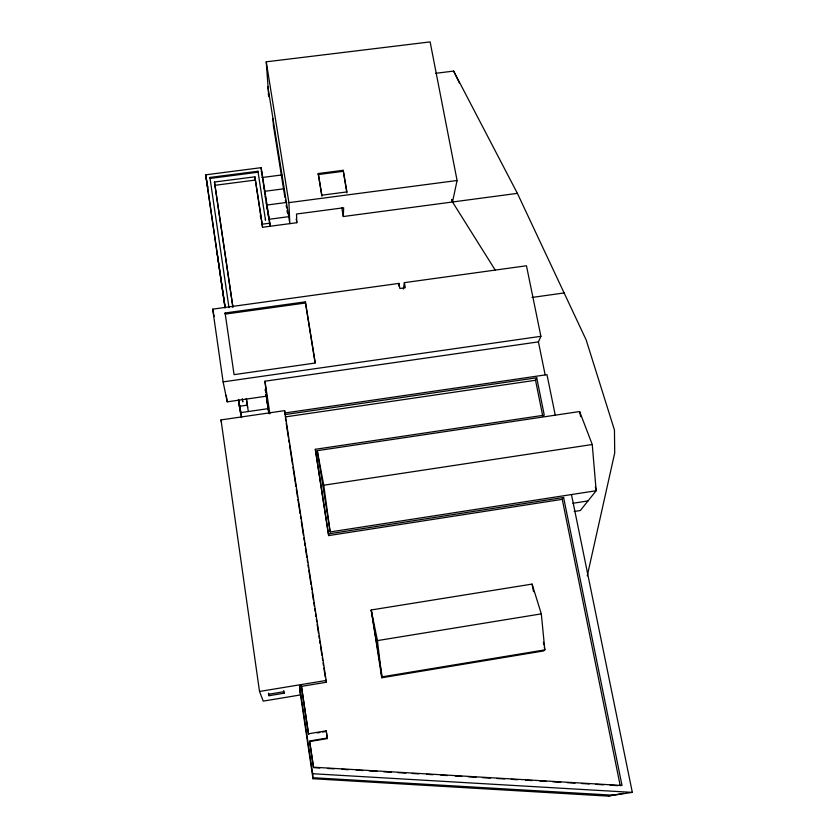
<?xml version="1.0" encoding="UTF-8"?>
<svg xmlns="http://www.w3.org/2000/svg" width="838" height="838" viewBox="0 0 838 838"><rect width="100%" height="100%" fill="white"/><g stroke="black" fill="none" stroke-linecap="round" stroke-linejoin="round"><path stroke-width="1.26" d="M321.855 196.197L318.231 173.539L343.182 170.303L346.911 191.912L321.865 195.202L318.231 173.539M308.541 733.795L326.212 730.809L327.302 737.995L309.61 740.991L313.527 767.199L622.016 785.489L563.607 497.458L562.256 499.333L328.653 535.587L315.318 449.304L544.281 415.177L536.718 377.781L285.046 414.601L284.616 410.641L221.002 419.922L259.518 691.465L263.247 701.113L300.591 694.912L299.564 685.767L301.313 685.474L308.583 734.413L301.313 685.474M346.869 192.908L343.182 170.303M587.239 575.884L614.715 452.981L614.453 430.02L586.15 339.903L517.392 193.358L343.287 216.529L343.653 207.772L296.526 214.015L296.809 222.709L262.514 227.276L254.888 176.808L214.465 182.035L232.88 307.127M301.408 686.364L326.055 682.289L326.16 680.456L284.616 410.641M326.212 730.809L327.249 738.582L309.651 741.567L313.548 767.629L319.791 767.996M327.249 738.582L327.302 737.995M398.574 285.978L398.961 283.401L212.695 309.149L223.118 381.887L227.213 401.852L266.652 396.144L266.421 394.614M403.361 289.089L404.377 282.647L526.463 265.772L540.898 336.31L538.425 341.883L545.14 374.816M268.338 94.034L268.757 96.663L266.243 61.823L430.124 41.9L457.087 180.495L452.51 201.989L495.321 270.255M381.793 677.764L377.446 640.599L371.203 609.97L532.078 584.096L541.317 613.866L544.826 649.879L543.537 650.958L381.793 677.764L371.203 609.97L382.17 676.832L544.826 649.879L544.333 647.345M542.783 416.203L535.534 380.263L536.718 377.781M623.619 793.303L607.77 796.1L312.993 778.722M613.479 795.22L312.93 777.706M571.474 494.556L632.323 792.381L312.679 773.725L299.564 685.767M317.372 732.925L319.886 732.506M322.389 732.077L324.903 731.658M259.518 691.465L326.16 680.456M284.092 693.215L283.757 691.738L268.474 694.273L268.956 695.718L284.092 693.215L283.715 690.638M377.446 640.599L541.317 613.866M574.187 511.494L580.315 510.531L596.164 490.733L592.246 444.507L579.613 411.542L317.246 450.676L330.162 531.952L596.164 490.733L595.357 486.899M328.726 533.879L563.607 497.458M572.867 503.282L588.004 500.925M317.246 450.676L323.772 485.212L592.246 444.507M608.681 795.943L632.323 792.381M240.412 410.18L240.778 412.631L268.097 408.651L268.851 413.616M284.794 412.998L546.984 374.67L555.259 415.177M285.213 416.926L535.534 380.263M267.374 402.994L264.955 381.196L538.425 341.883M238.442 399.82L239.385 406.294L247.294 405.142L248.195 410.714M223.118 381.887L540.898 336.31M531.973 297.459L564.121 292.944M225.097 312.972L305.43 301.837L315.287 363.022L234.074 374.638L225.097 312.972L225.296 314.114L305.451 303L305.43 301.837M289.351 216.592L269.008 219.294L267.772 212.192M262.514 227.276L262.242 224.207L269.857 223.191L261.163 167.673L205.677 174.828L225.076 308.017M284.522 188.718L264.379 191.347L264.777 193.85M286.722 202.429L266.536 205.09L266.149 202.587M267.867 86.806L289.833 223.641L288.911 202.628L457.087 180.495M228.984 307.63L209.909 177.436L257.936 171.235L265.51 220.195L265.426 219.263M261.98 177.53L281.956 174.943M214.465 182.035L214.978 185.303L255.192 180.086M318.231 174.566L343.14 171.329M435.729 73.304L453.641 71.083L517.392 193.358M327.606 768.456L334.121 768.844M341.935 769.305L348.44 769.693M356.255 770.153L362.77 770.541M369.275 770.929L377.09 771.389M383.595 771.777L391.409 772.238M397.924 772.626L405.739 773.086M412.244 773.474L418.759 773.862M426.573 774.322L433.078 774.71M440.893 775.171L447.408 775.559M455.223 776.019L461.728 776.407M468.243 776.795L476.057 777.255M482.562 777.643L490.377 778.104M496.892 778.492L504.696 778.952M511.211 779.34L517.716 779.728M525.531 780.188L532.046 780.576M539.861 781.037L546.366 781.425M552.881 781.812L560.695 782.273M567.2 782.661L575.015 783.121M581.53 783.509L589.344 783.97M595.849 784.358L603.664 784.818M610.085 785.196L617.711 785.656M453.641 71.083L459.308 82.878M221.002 419.922L221.557 422.383M579.613 411.542L580.682 416.654M562.256 499.333L620.246 785.803M212.695 309.149L214.151 316.534M532.078 584.096L533.544 591.68M543.359 642.285L543.852 644.82M404.377 282.647L405.299 287.748L399.873 288.502L398.961 283.401M239.385 406.294L240.579 412.956L238.704 400.082M263.509 186.319L263.949 188.833M266.945 207.457L267.353 209.825M341.778 207.719L343.287 216.529M242.674 401.266L242.79 401.947L242.297 398.679M217.084 252.657L225.013 306.121M205.677 174.828L207.709 187.335L207.311 184.611M296.202 218.917L296.841 222.709M305.451 303L315.088 362.791M266.243 61.823L288.911 202.628M284.951 197.611L273.418 125.69L272.989 118.713M285.37 200.177L285.779 202.744M286.187 205.32L286.606 207.887M287.015 210.453L287.424 213.02M209.909 177.436L210.066 178.431L258.031 172.23L257.936 171.235M328.653 535.587L315.318 449.304M261.435 170.994L270.098 226.27L269.857 223.191M265.164 196.343L265.562 198.847M254.888 176.808L262.242 224.207M260.314 215.628L260.702 218.152M285.412 418.214L285.81 420.791M286.208 423.368L288.387 437.541M288.785 440.118L289.183 442.694M289.581 445.271L292.556 464.587M292.944 467.164L295.919 486.49M296.317 489.067L297.511 496.798M297.909 499.375L300.088 513.537M300.486 516.114L300.873 518.691M301.271 521.267L303.461 535.44M303.848 538.017L304.246 540.594M304.644 543.171L305.042 545.748M305.441 548.324L306.823 557.333M307.221 559.91L307.619 562.487M308.017 565.063L308.415 567.64M308.813 570.217L310.992 584.39M311.39 586.967L311.778 589.543M312.176 592.12L313.37 599.851M313.768 602.417L314.355 606.283M314.753 608.859L315.151 611.436M315.549 614.013L315.947 616.59M316.345 619.167L316.743 621.744M317.131 624.32L318.524 633.339M318.922 635.916L319.32 638.493M319.707 641.07L320.106 643.647M320.504 646.224L321.897 655.232M322.284 657.809L322.682 660.386M323.08 662.963L323.478 665.54M323.877 668.116L325.259 677.135M325.657 679.712L326.055 682.289M264.955 381.196L269.888 413.857M265.667 391.744L265.29 389.241L265.656 391.838M266.044 394.237L268.935 413.344M238.935 400.396L239.301 402.848M239.668 405.288L240.035 407.739M299.878 690.69L313.003 778.795L312.679 773.725M214.978 185.303L232.88 307.001M246.351 398.532L247.66 407.383M246.351 398.689L247.294 405.142M266.034 394.426L268.097 408.651M240.611 410.746L241.543 417.188M240.778 412.631L241.501 417.617M206.221 178.117L224.961 306.76M238.474 399.517L239.783 408.535M226.281 395.389L227.213 401.852M268.589 693.141L268.956 695.718M323.772 485.212L330.162 531.952M261.163 167.673L261.613 173.173M284.868 412.244L285.046 414.601M452.51 201.989L451.975 199.444L452.51 201.989"/></g></svg>
